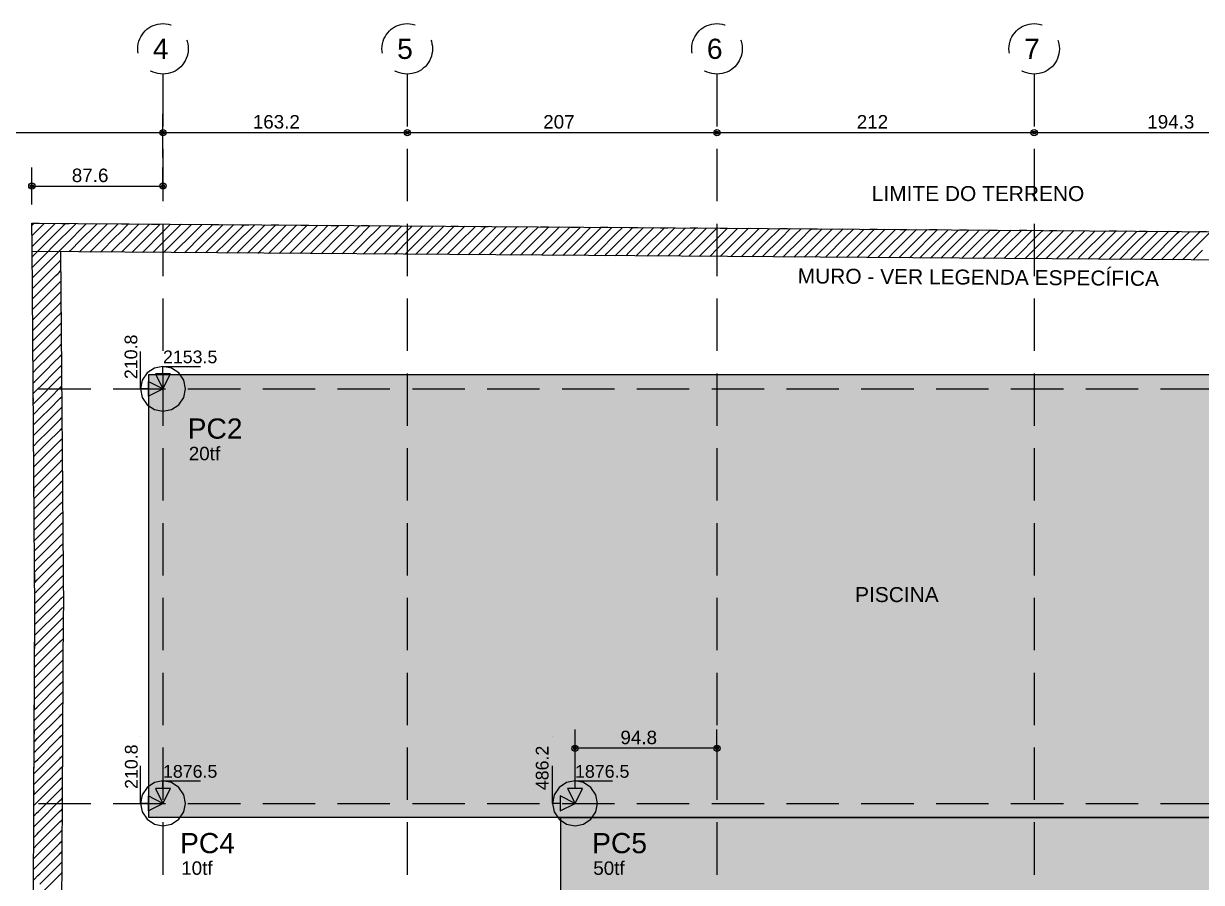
# Model space of a CAD drawing. Extents: x 0 to 119, y 0 to 84.
# Drawn here: x 23.75 to 39.49, y 65.65 to 77.13 of the extents above; entities that cross this region are included whole.
import ezdxf

# ---------------------------------------------------------------- set-up
doc = ezdxf.new("R2010")
doc.units = 0
doc.header["$MEASUREMENT"] = 0
for name, pattern in [('ESTILO_TQS_0001', [1, 0.7, -0.3]), ('ESTILO_TQS_0002', [0.4, 0.1, -0.3]), ('ESTILO_TQS_0003', [1.5, 0.5, -0.4, 0.1, -0.5])]:
    doc.linetypes.add(name, pattern=pattern)
for name, color, linetype in [('1', 3, 'CONTINUOUS'), ('10', 252, 'CONTINUOUS'), ('18', 6, 'CONTINUOUS'), ('20', 1, 'CONTINUOUS'), ('26', 10, 'CONTINUOUS'), ('3', 7, 'CONTINUOUS'), ('32', 250, 'CONTINUOUS'), ('36', 7, 'CONTINUOUS'), ('62', 7, 'CONTINUOUS')]:
    doc.layers.add(name, color=color, linetype=linetype)
doc.styles.add('TQS_ARIAL', font='arial.ttf')

msp = doc.modelspace()

# ---------------------------------------------------------------- linework, layer by layer
at = {"layer": '1', "color": 3, "linetype": 'ESTILO_TQS_0001'}
for p, q in [((25.609774, 76.455536), (25.609774, 11.436753)), ((28.87434, 76.455536), (28.87434, 11.436753)), ((33.01434, 76.455536), (33.01434, 11.436753)), ((37.254341, 76.455536), (37.254341, 11.436753)), ((4.943936, 72.248614), (49.628599, 72.248614)), ((4.943936, 66.708593), (49.628599, 66.708593))]:
    msp.add_line(p, q, dxfattribs=at)
for centre in [(25.609774, 76.793036), (28.87434, 76.793036), (33.01434, 76.793036), (37.254341, 76.793036)]:
    msp.add_circle(centre, 0.3375, dxfattribs=at)
at = {"layer": '10', "color": 252, "linetype": 'Continuous'}
for p, q in [((23.860791, 74.148136), (23.857184, 74.462136)), ((23.857184, 74.462136), (48.407078, 74.288142)), ((23.899213, 69.281777), (23.860791, 74.148136)), ((24.241345, 74.079404), (24.279201, 69.284777)), ((23.885529, 66.779619), (23.899213, 69.281777)), ((24.265523, 66.777541), (24.279207, 69.279698)), ((23.845278, 59.41981), (23.885529, 66.779619)), ((24.225272, 59.417732), (24.265523, 66.777541))]:
    msp.add_line(p, q, dxfattribs=at)
msp.add_lwpolyline([(48.013651, 70.053417), (48.02588, 73.910871), (23.861312, 74.082097)], dxfattribs=at)
at = {"layer": '18', "color": 6, "linetype": 'Continuous'}
for p, q in [((23.857463, 74.432508), (23.88688, 74.461925)), ((23.858783, 74.292407), (24.027306, 74.46093)), ((23.860104, 74.152306), (24.167733, 74.459935)), ((23.946843, 74.097624), (24.308159, 74.45894)), ((24.12625, 74.13561), (24.448585, 74.457945)), ((24.305658, 74.173596), (24.589012, 74.45695)), ((24.485065, 74.211582), (24.729438, 74.455955)), ((24.664472, 74.249568), (24.869864, 74.45496)), ((24.84388, 74.287554), (25.010291, 74.453965)), ((24.913807, 74.074639), (25.169832, 74.330664)), ((24.975942, 74.278195), (25.023287, 74.32554)), ((25.023287, 74.32554), (25.150717, 74.45297)), ((25.054234, 74.073644), (25.363722, 74.383133)), ((25.169832, 74.330664), (25.202694, 74.363526)), ((25.19466, 74.072649), (25.557613, 74.435602)), ((25.202694, 74.363526), (25.291143, 74.451975)), ((25.335086, 74.071654), (25.609774, 74.346341)), ((25.363722, 74.383133), (25.382102, 74.401512)), ((25.382102, 74.401512), (25.431569, 74.45098)), ((25.557613, 74.435602), (25.561509, 74.439498)), ((25.561509, 74.439498), (25.571996, 74.449985)), ((25.609774, 74.346341), (25.690308, 74.426875)), ((25.609774, 74.20492), (25.800481, 74.395627)), ((25.615939, 74.069664), (25.910654, 74.364379)), ((25.690308, 74.426875), (25.712422, 74.448989)), ((25.756365, 74.068669), (26.020827, 74.333131)), ((25.800481, 74.395627), (25.852848, 74.447994)), ((25.910654, 74.364379), (25.993274, 74.446999)), ((26.020827, 74.333131), (26.133699, 74.446003)), ((26.131, 74.301883), (26.274125, 74.445008)), ((26.241174, 74.270634), (26.414551, 74.444012)), ((26.351347, 74.239386), (26.554977, 74.443017)), ((26.46152, 74.208138), (26.695403, 74.442021)), ((26.571693, 74.17689), (26.835829, 74.441026)), ((26.681866, 74.145642), (26.976255, 74.44003)), ((26.792039, 74.114393), (27.116681, 74.439035)), ((26.902212, 74.083145), (27.257106, 74.438039)), ((27.020202, 74.059713), (27.390967, 74.430478)), ((27.160628, 74.058718), (27.503312, 74.401403)), ((27.301055, 74.057723), (27.615658, 74.372327)), ((27.390967, 74.430478), (27.397532, 74.437044)), ((27.441481, 74.056728), (27.728004, 74.343251)), ((27.503312, 74.401403), (27.537959, 74.436049)), ((27.581907, 74.055733), (27.84035, 74.314176)), ((27.615658, 74.372327), (27.678385, 74.435053)), ((27.728004, 74.343251), (27.818811, 74.434058)), ((27.84035, 74.314176), (27.959237, 74.433063)), ((27.952696, 74.2851), (28.099663, 74.432067)), ((28.065042, 74.256025), (28.240089, 74.431072)), ((28.177387, 74.226949), (28.380515, 74.430077)), ((28.289733, 74.197874), (28.520941, 74.429082)), ((28.402079, 74.168798), (28.661367, 74.428086)), ((28.514425, 74.139723), (28.801793, 74.427091)), ((28.626771, 74.110647), (28.87434, 74.358216)), ((28.87434, 74.358216), (28.92552, 74.409397)), ((28.87434, 74.216795), (29.0314, 74.373855)), ((28.87434, 74.075374), (29.137279, 74.338313)), ((28.92552, 74.409397), (28.94222, 74.426096)), ((29.0314, 74.373855), (29.082647, 74.425102)), ((29.137279, 74.338313), (29.223074, 74.424108)), ((29.243158, 74.302771), (29.363501, 74.423114)), ((29.349038, 74.267229), (29.503928, 74.422119)), ((29.454917, 74.231687), (29.644355, 74.421125)), ((29.560797, 74.196145), (29.784783, 74.420131)), ((29.666676, 74.160603), (29.92521, 74.419137)), ((29.772555, 74.125061), (30.065637, 74.418142)), ((29.878435, 74.089519), (30.206064, 74.417148)), ((30.086229, 74.155892), (30.318386, 74.388049)), ((30.109581, 74.037822), (30.430002, 74.358243)), ((30.250007, 74.036827), (30.541618, 74.328438)), ((30.318386, 74.388049), (30.346489, 74.416152)), ((30.430002, 74.358243), (30.486914, 74.415156)), ((30.541618, 74.328438), (30.62734, 74.41416)), ((30.653234, 74.298633), (30.767765, 74.413164)), ((30.764851, 74.268828), (30.90819, 74.412168)), ((30.876467, 74.239023), (31.048615, 74.411171)), ((30.988083, 74.209218), (31.189041, 74.410175)), ((31.0997, 74.179413), (31.329466, 74.409179)), ((31.211316, 74.149608), (31.469891, 74.408183)), ((31.322932, 74.119803), (31.610316, 74.407187)), ((31.434548, 74.089998), (31.664634, 74.320083)), ((31.664634, 74.320083), (31.750742, 74.406191)), ((31.667814, 74.181842), (31.891168, 74.405196)), ((31.670995, 74.043601), (32.031594, 74.404201)), ((31.842881, 74.074067), (32.17202, 74.403206)), ((32.038179, 74.127943), (32.312446, 74.40221)), ((32.233477, 74.18182), (32.452873, 74.401215)), ((32.428775, 74.235697), (32.593299, 74.40022)), ((32.496828, 74.020907), (32.819371, 74.34345)), ((32.624073, 74.289573), (32.733725, 74.399225)), ((32.637255, 74.019912), (33.01434, 74.396997)), ((32.819371, 74.34345), (32.874151, 74.398229)), ((33.01434, 74.396997), (33.014577, 74.397234)), ((33.01434, 74.255576), (33.155005, 74.396241)), ((33.01434, 74.114154), (33.295433, 74.395247)), ((33.076522, 74.034915), (33.43586, 74.394253)), ((33.274104, 74.091075), (33.576288, 74.39326)), ((33.471686, 74.147236), (33.716716, 74.392266)), ((33.669267, 74.203396), (33.857144, 74.391273)), ((33.760666, 74.011952), (34.064431, 74.315718)), ((33.866849, 74.259557), (33.997572, 74.390279)), ((34.041518, 74.009962), (34.396795, 74.365239)), ((34.064431, 74.315718), (34.137999, 74.389286)), ((34.140724, 74.250589), (34.262013, 74.371878)), ((34.181944, 74.008967), (34.506275, 74.333297)), ((34.262013, 74.371878), (34.278427, 74.388292)), ((34.396795, 74.365239), (34.418854, 74.387298)), ((34.506275, 74.333297), (34.55928, 74.386303)), ((34.615754, 74.301355), (34.699707, 74.385308)), ((34.725234, 74.269413), (34.840133, 74.384312)), ((34.834713, 74.237472), (34.980559, 74.383317)), ((34.944193, 74.20553), (35.120986, 74.382322)), ((35.053673, 74.173588), (35.261412, 74.381327)), ((35.163152, 74.141646), (35.401838, 74.380332)), ((35.272632, 74.109705), (35.542264, 74.379337)), ((35.382111, 74.077763), (35.682691, 74.378342)), ((35.491591, 74.045821), (35.823117, 74.377347)), ((35.601071, 74.013879), (35.963543, 74.376352)), ((35.808003, 74.07939), (36.10397, 74.375357)), ((36.007486, 73.996031), (36.380221, 74.368766)), ((36.104993, 74.234959), (36.244396, 74.374362)), ((36.147913, 73.995036), (36.478668, 74.325792)), ((36.380221, 74.368766), (36.384822, 74.373367)), ((36.478668, 74.325792), (36.525249, 74.372372)), ((36.577116, 74.282818), (36.665675, 74.371377)), ((36.675563, 74.239844), (36.806101, 74.370382)), ((36.77401, 74.196869), (36.946527, 74.369387)), ((36.872458, 74.153895), (37.086954, 74.368392)), ((36.970905, 74.110921), (37.22738, 74.367397)), ((37.254341, 74.252936), (37.328549, 74.327144)), ((37.328549, 74.327144), (37.367805, 74.3664)), ((37.42039, 74.277564), (37.50823, 74.365403)), ((37.512231, 74.227984), (37.648654, 74.364407)), ((37.604072, 74.178403), (37.789079, 74.36341)), ((37.695913, 74.128823), (37.929503, 74.362413)), ((37.787754, 74.079243), (38.069928, 74.361416)), ((37.879595, 74.029662), (38.210353, 74.36042)), ((37.976268, 73.984913), (38.350777, 74.359423)), ((38.184392, 74.051616), (38.491202, 74.358426)), ((38.392515, 74.118318), (38.631626, 74.357429)), ((38.600639, 74.185021), (38.772051, 74.356433)), ((38.675587, 73.977125), (39.016886, 74.318425)), ((38.808763, 74.251723), (38.912476, 74.355436)), ((38.816013, 73.97613), (39.167177, 74.327295)), ((39.016886, 74.318425), (39.0529, 74.354439)), ((39.167177, 74.327295), (39.193326, 74.353444)), ((39.251735, 74.270431), (39.333754, 74.35245)), ((39.336293, 74.213567), (39.474182, 74.351457)), ((39.42085, 74.156704), (39.61461, 74.350463)), ((24.211466, 74.079404), (24.305658, 74.173596)), ((24.39427, 74.120788), (24.485065, 74.211582)), ((24.492529, 74.077624), (24.588161, 74.173257)), ((24.588161, 74.173257), (24.664472, 74.249568)), ((24.632955, 74.076629), (24.782051, 74.225726)), ((24.773381, 74.075634), (24.975942, 74.278195)), ((24.782051, 74.225726), (24.84388, 74.287554)), ((25.475513, 74.070659), (25.609774, 74.20492)), ((25.896792, 74.067674), (26.131, 74.301883)), ((26.037218, 74.066679), (26.241174, 74.270634)), ((26.177644, 74.065684), (26.351347, 74.239386)), ((26.31807, 74.064689), (26.46152, 74.208138)), ((26.458497, 74.063694), (26.571693, 74.17689)), ((27.722334, 74.054738), (27.952696, 74.2851)), ((27.86276, 74.053743), (28.065042, 74.256025)), ((28.003186, 74.052748), (28.177387, 74.226949)), ((28.143612, 74.051753), (28.289733, 74.197874)), ((28.284039, 74.050758), (28.402079, 74.168798)), ((28.739116, 74.081572), (28.87434, 74.216795)), ((28.98617, 74.045783), (29.243158, 74.302771)), ((29.126597, 74.044788), (29.349038, 74.267229)), ((29.267023, 74.043793), (29.454917, 74.231687)), ((29.407449, 74.042798), (29.560797, 74.196145)), ((29.547875, 74.041802), (29.666676, 74.160603)), ((29.984314, 74.053977), (30.086229, 74.155892)), ((30.390433, 74.035832), (30.653234, 74.298633)), ((30.53086, 74.034837), (30.764851, 74.268828)), ((30.671286, 74.033842), (30.876467, 74.239023)), ((30.811712, 74.032847), (30.988083, 74.209218)), ((30.952139, 74.031852), (31.0997, 74.179413)), ((31.546165, 74.060193), (31.667814, 74.181842)), ((32.075549, 74.023892), (32.233477, 74.18182)), ((32.215976, 74.022897), (32.428775, 74.235697)), ((32.356402, 74.021902), (32.624073, 74.289573)), ((32.777681, 74.018917), (33.01434, 74.255576)), ((33.479813, 74.013942), (33.669267, 74.203396)), ((33.620239, 74.012947), (33.866849, 74.259557)), ((33.901092, 74.010957), (34.140724, 74.250589)), ((34.322371, 74.007972), (34.615754, 74.301355)), ((34.462797, 74.006977), (34.725234, 74.269413)), ((34.603223, 74.005982), (34.834713, 74.237472)), ((34.74365, 74.004986), (34.944193, 74.20553)), ((34.884076, 74.003991), (35.053673, 74.173588)), ((35.86706, 73.997026), (36.104993, 74.234959)), ((36.288339, 73.994041), (36.577116, 74.282818)), ((36.428766, 73.993046), (36.675563, 74.239844)), ((36.569192, 73.992051), (36.77401, 74.196869)), ((36.709618, 73.991056), (36.872458, 74.153895)), ((37.069352, 74.067947), (37.254341, 74.252936)), ((37.254341, 74.111514), (37.42039, 74.277564)), ((37.271324, 73.987076), (37.512231, 74.227984)), ((37.41175, 73.986081), (37.604072, 74.178403)), ((38.394734, 73.979116), (38.600639, 74.185021)), ((38.53516, 73.978121), (38.808763, 74.251723)), ((38.956439, 73.975135), (39.251735, 74.270431)), ((39.096866, 73.97414), (39.336293, 74.213567)), ((39.237292, 73.973145), (39.42085, 74.156704)), ((23.928623, 74.079404), (23.946843, 74.097624)), ((24.070044, 74.079404), (24.12625, 74.13561)), ((24.352102, 74.078619), (24.39427, 74.120788)), ((26.598923, 74.062699), (26.681866, 74.145642)), ((26.739349, 74.061704), (26.792039, 74.114393)), ((26.879776, 74.060708), (26.902212, 74.083145)), ((28.424465, 74.049763), (28.514425, 74.139723)), ((28.564891, 74.048768), (28.626771, 74.110647)), ((28.705318, 74.047773), (28.739116, 74.081572)), ((28.845744, 74.046778), (28.851462, 74.052496)), ((28.851462, 74.052496), (28.87434, 74.075374)), ((29.688302, 74.040807), (29.772555, 74.125061)), ((29.828728, 74.039812), (29.878435, 74.089519)), ((29.969154, 74.038817), (29.984314, 74.053977)), ((31.092565, 74.030857), (31.211316, 74.149608)), ((31.232991, 74.029862), (31.322932, 74.119803)), ((31.373417, 74.028867), (31.434548, 74.089998)), ((31.513844, 74.027872), (31.546165, 74.060193)), ((31.65427, 74.026877), (31.657781, 74.030387)), ((31.657781, 74.030387), (31.670995, 74.043601)), ((31.794696, 74.025882), (31.842881, 74.074067)), ((31.935123, 74.024887), (32.038179, 74.127943)), ((32.918108, 74.017922), (33.01434, 74.114154)), ((33.058534, 74.016927), (33.076522, 74.034915)), ((33.19896, 74.015932), (33.274104, 74.091075)), ((33.339387, 74.014937), (33.471686, 74.147236)), ((35.024502, 74.002996), (35.163152, 74.141646)), ((35.164929, 74.002001), (35.272632, 74.109705)), ((35.305355, 74.001006), (35.382111, 74.077763)), ((35.445781, 74.000011), (35.491591, 74.045821)), ((35.586207, 73.999016), (35.601071, 74.013879)), ((35.726634, 73.998021), (35.808003, 74.07939)), ((36.850045, 73.990061), (36.970905, 74.110921)), ((36.990471, 73.989066), (37.069352, 74.067947)), ((37.130897, 73.988071), (37.167799, 74.024973)), ((37.167799, 74.024973), (37.254341, 74.111514)), ((37.552176, 73.985086), (37.695913, 74.128823)), ((37.692603, 73.984091), (37.787754, 74.079243)), ((37.833029, 73.983096), (37.879595, 74.029662)), ((38.113881, 73.981106), (38.184392, 74.051616)), ((38.254308, 73.980111), (38.392515, 74.118318)), ((39.377718, 73.97215), (39.505408, 74.09984)), ((37.973455, 73.982101), (37.976268, 73.984913))]:
    msp.add_line(p, q, dxfattribs=at)
at = {"layer": '18', "color": 6, "linetype": 'ESTILO_TQS_0003'}
for p, q in [((25.309774, 72.248614), (25.309774, 73.148614)), ((25.609774, 72.248614), (25.409774, 72.348614)), ((25.409774, 72.348614), (25.409774, 72.148614)), ((25.409774, 72.248614), (25.309774, 72.248614)), ((25.409774, 72.148614), (25.609774, 72.248614)), ((25.309774, 66.708593), (25.309774, 67.608593)), ((30.817519, 66.708593), (30.817519, 67.608593)), ((25.609774, 66.708593), (25.409774, 66.808593)), ((25.409774, 66.808593), (25.409774, 66.608593)), ((31.117519, 66.708593), (30.917519, 66.808593)), ((30.917519, 66.808593), (30.917519, 66.608593)), ((25.409774, 66.708593), (25.309774, 66.708593)), ((25.409774, 66.608593), (25.609774, 66.708593)), ((30.917519, 66.708593), (30.817519, 66.708593)), ((30.917519, 66.608593), (31.117519, 66.708593))]:
    msp.add_line(p, q, dxfattribs=at)
at = {"layer": '20', "color": 1, "linetype": 'ESTILO_TQS_0003'}
for p, q in [((25.709774, 72.448614), (25.509774, 72.448614)), ((25.509774, 72.448614), (25.609774, 72.248614)), ((25.609774, 72.448614), (25.609774, 72.548614)), ((25.609774, 72.548614), (26.509774, 72.548614)), ((25.609774, 72.248614), (25.709774, 72.448614)), ((25.609774, 66.908593), (25.609774, 67.008593)), ((25.609774, 67.008593), (26.509774, 67.008593)), ((31.117519, 66.908593), (31.117519, 67.008593)), ((31.117519, 67.008593), (32.017519, 67.008593)), ((25.709774, 66.908593), (25.509774, 66.908593)), ((25.509774, 66.908593), (25.609774, 66.708593)), ((25.609774, 66.708593), (25.709774, 66.908593)), ((31.217519, 66.908593), (31.017519, 66.908593)), ((31.017519, 66.908593), (31.117519, 66.708593)), ((31.117519, 66.708593), (31.217519, 66.908593))]:
    msp.add_line(p, q, dxfattribs=at)
at = {"layer": '26', "color": 10, "linetype": 'Continuous'}
for p, q in [((23.861885, 74.011477), (23.933991, 74.083582)), ((23.862993, 73.871163), (24.074417, 74.082587)), ((23.864101, 73.73085), (24.214843, 74.081592)), ((23.865209, 73.590536), (24.212721, 73.938048)), ((24.212721, 73.938048), (24.226067, 73.951394)), ((24.226067, 73.951394), (24.232535, 73.957862)), ((24.232535, 73.957862), (24.241068, 73.966395)), ((24.241219, 73.966546), (24.241433, 73.96676)), ((24.241433, 73.96676), (24.242244, 73.967571)), ((23.866317, 73.450223), (24.177438, 73.761344)), ((24.177438, 73.761344), (24.207234, 73.79114)), ((24.207234, 73.79114), (24.221675, 73.805581)), ((24.210816, 73.6533), (24.240383, 73.682868)), ((24.221675, 73.805581), (24.240725, 73.824631)), ((24.240663, 73.683148), (24.240909, 73.683393)), ((24.240909, 73.683393), (24.241649, 73.684133)), ((24.241064, 73.82497), (24.241541, 73.825447)), ((24.241541, 73.825447), (24.243352, 73.827258)), ((24.241649, 73.684133), (24.24446, 73.686944)), ((23.867425, 73.309909), (24.142155, 73.58464)), ((24.142155, 73.58464), (24.188401, 73.630886)), ((24.188401, 73.630886), (24.210816, 73.6533)), ((24.199956, 73.50102), (24.240041, 73.541104)), ((24.240041, 73.541104), (24.240241, 73.541304)), ((24.240421, 73.541484), (24.240754, 73.541817)), ((24.240754, 73.541817), (24.241756, 73.54282)), ((24.241756, 73.54282), (24.245388, 73.546451)), ((23.868532, 73.169596), (24.106873, 73.407936)), ((24.106873, 73.407936), (24.169569, 73.470632)), ((24.169569, 73.470632), (24.199956, 73.50102)), ((24.189097, 73.348739), (24.239699, 73.399341)), ((24.239699, 73.399341), (24.239952, 73.399593)), ((24.239952, 73.399593), (24.240178, 73.39982)), ((24.240178, 73.39982), (24.240598, 73.40024)), ((24.240598, 73.40024), (24.241864, 73.401506)), ((24.241864, 73.401506), (24.245443, 73.405085)), ((24.245443, 73.405085), (24.246675, 73.406317)), ((23.86964, 73.029282), (24.07159, 73.231232)), ((24.07159, 73.231232), (24.150736, 73.310378)), ((24.150736, 73.310378), (24.189097, 73.348739)), ((24.178237, 73.196458), (24.239357, 73.257577)), ((24.239357, 73.257577), (24.239662, 73.257882)), ((24.239662, 73.257882), (24.239936, 73.258156)), ((24.239936, 73.258156), (24.240443, 73.258664)), ((24.240443, 73.258664), (24.241972, 73.260193)), ((24.241972, 73.260193), (24.245498, 73.263719)), ((24.245498, 73.263719), (24.247783, 73.266004)), ((23.870748, 72.888969), (24.036307, 73.054528)), ((24.036307, 73.054528), (24.131903, 73.150124)), ((24.131903, 73.150124), (24.178237, 73.196458)), ((24.167378, 73.044177), (24.239015, 73.115814)), ((24.239015, 73.115814), (24.239372, 73.116171)), ((24.239372, 73.116171), (24.239693, 73.116492)), ((24.239693, 73.116492), (24.240288, 73.117087)), ((24.240288, 73.117087), (24.24208, 73.118879)), ((24.24208, 73.118879), (24.245553, 73.122353)), ((24.245553, 73.122353), (24.248891, 73.12569)), ((24.001024, 72.877823), (24.113071, 72.98987)), ((24.113071, 72.98987), (24.167378, 73.044177)), ((24.156518, 72.891896), (24.238673, 72.97405)), ((24.238673, 72.97405), (24.239083, 72.97446)), ((24.239083, 72.97446), (24.239451, 72.974829)), ((24.239451, 72.974829), (24.240133, 72.975511)), ((24.240133, 72.975511), (24.242188, 72.977566)), ((24.242188, 72.977566), (24.245609, 72.980987)), ((24.245609, 72.980987), (24.249999, 72.985377)), ((23.871856, 72.748655), (24.001024, 72.877823)), ((23.965741, 72.701119), (24.094238, 72.829616)), ((24.075405, 72.669362), (24.145658, 72.739615)), ((24.094238, 72.829616), (24.156518, 72.891896)), ((24.145658, 72.739615), (24.23833, 72.832287)), ((24.23833, 72.832287), (24.238793, 72.83275)), ((24.238793, 72.83275), (24.239208, 72.833165)), ((24.239208, 72.833165), (24.239978, 72.833934)), ((24.239978, 72.833934), (24.242296, 72.836253)), ((24.242296, 72.836253), (24.245664, 72.83962)), ((24.245664, 72.83962), (24.251107, 72.845063)), ((23.872964, 72.608342), (23.965741, 72.701119)), ((23.930459, 72.524415), (24.075405, 72.669362)), ((24.056573, 72.509108), (24.134799, 72.587334)), ((24.134799, 72.587334), (24.237988, 72.690523)), ((24.237988, 72.690523), (24.238503, 72.691039)), ((24.238503, 72.691039), (24.238966, 72.691501)), ((24.238966, 72.691501), (24.239822, 72.692357)), ((24.239822, 72.692357), (24.242404, 72.694939)), ((24.242404, 72.694939), (24.245719, 72.698254)), ((24.245719, 72.698254), (24.252215, 72.70475)), ((23.874072, 72.468028), (23.930459, 72.524415)), ((23.895176, 72.347711), (24.056573, 72.509108)), ((24.03774, 72.348854), (24.123939, 72.435053)), ((24.123939, 72.435053), (24.237646, 72.54876)), ((24.237646, 72.54876), (24.238214, 72.549328)), ((24.238214, 72.549328), (24.238723, 72.549837)), ((24.238723, 72.549837), (24.239667, 72.550781)), ((24.239667, 72.550781), (24.242512, 72.553626)), ((24.242512, 72.553626), (24.245775, 72.556888)), ((24.245775, 72.556888), (24.253323, 72.564436)), ((24.24583, 72.415522), (24.254431, 72.424123)), ((23.87518, 72.327715), (23.895176, 72.347711)), ((23.876287, 72.187401), (24.03774, 72.348854)), ((24.018907, 72.1886), (24.11308, 72.282772)), ((24.10222, 72.130491), (24.236962, 72.265233)), ((24.11308, 72.282772), (24.237304, 72.406996)), ((24.236962, 72.265233), (24.237635, 72.265906)), ((24.237304, 72.406996), (24.237924, 72.407617)), ((24.237635, 72.265906), (24.238238, 72.266509)), ((24.237924, 72.407617), (24.238481, 72.408173)), ((24.238238, 72.266509), (24.239357, 72.267628)), ((24.238481, 72.408173), (24.239512, 72.409204)), ((24.239357, 72.267628), (24.242728, 72.270999)), ((24.239512, 72.409204), (24.24262, 72.412312)), ((24.24262, 72.412312), (24.24583, 72.415522)), ((24.242728, 72.270999), (24.245885, 72.274156)), ((24.245885, 72.274156), (24.255539, 72.28381)), ((23.877395, 72.047088), (24.018907, 72.1886)), ((24.000075, 72.028346), (24.10222, 72.130491)), ((24.091361, 71.97821), (24.23662, 72.123469)), ((24.23662, 72.123469), (24.237345, 72.124195)), ((24.237345, 72.124195), (24.237996, 72.124845)), ((24.237996, 72.124845), (24.239202, 72.126051)), ((24.239202, 72.126051), (24.242836, 72.129685)), ((24.242836, 72.129685), (24.24594, 72.13279)), ((24.24594, 72.13279), (24.255716, 72.142566)), ((24.255847, 72.142697), (24.256646, 72.143496)), ((23.878503, 71.906774), (24.000075, 72.028346)), ((23.981242, 71.868092), (24.091361, 71.97821)), ((24.080501, 71.825929), (24.236278, 71.981706)), ((24.236278, 71.981706), (24.237055, 71.982484)), ((24.237055, 71.982484), (24.237753, 71.983182)), ((24.237753, 71.983182), (24.239046, 71.984475)), ((24.239046, 71.984475), (24.242944, 71.988372)), ((24.242944, 71.988372), (24.245996, 71.991424)), ((24.245996, 71.991424), (24.255606, 72.001034)), ((24.255606, 72.001034), (24.255908, 72.001336)), ((24.255908, 72.001336), (24.257754, 72.003182)), ((23.879611, 71.766461), (23.981242, 71.868092)), ((23.962409, 71.707838), (24.080501, 71.825929)), ((24.069641, 71.673648), (24.235936, 71.839942)), ((24.235936, 71.839942), (24.236766, 71.840773)), ((24.236766, 71.840773), (24.237511, 71.841518)), ((24.237511, 71.841518), (24.238891, 71.842898)), ((24.238891, 71.842898), (24.243052, 71.847059)), ((24.243052, 71.847059), (24.246051, 71.850058)), ((24.246051, 71.850058), (24.255495, 71.859502)), ((24.255495, 71.859502), (24.255968, 71.859975)), ((24.255968, 71.859975), (24.258862, 71.862869)), ((23.880719, 71.626147), (23.962409, 71.707838)), ((23.943577, 71.547584), (24.069641, 71.673648)), ((24.058782, 71.521367), (24.235593, 71.698179)), ((24.235593, 71.698179), (24.236476, 71.699062)), ((24.236476, 71.699062), (24.237268, 71.699854)), ((24.237268, 71.699854), (24.238736, 71.701321)), ((24.238736, 71.701321), (24.24316, 71.705745)), ((24.24316, 71.705745), (24.246106, 71.708692)), ((24.246106, 71.708692), (24.255385, 71.717971)), ((24.255385, 71.717971), (24.256029, 71.718614)), ((24.256029, 71.718614), (24.25997, 71.722555)), ((23.881827, 71.485834), (23.943577, 71.547584)), ((23.924744, 71.38733), (24.058782, 71.521367)), ((24.047922, 71.369087), (24.235251, 71.556415)), ((24.235251, 71.556415), (24.236186, 71.557351)), ((24.236186, 71.557351), (24.237026, 71.55819)), ((24.237026, 71.55819), (24.238581, 71.559745)), ((24.238581, 71.559745), (24.243268, 71.564432)), ((24.243268, 71.564432), (24.246162, 71.567326)), ((24.246162, 71.567326), (24.255274, 71.576439)), ((24.255274, 71.576439), (24.256089, 71.577253)), ((24.256089, 71.577253), (24.261078, 71.582242)), ((23.882935, 71.34552), (23.924744, 71.38733)), ((23.905911, 71.227076), (24.047922, 71.369087)), ((24.037063, 71.216806), (24.234909, 71.414652)), ((24.234909, 71.414652), (24.235897, 71.41564)), ((24.235897, 71.41564), (24.236783, 71.416526)), ((24.236783, 71.416526), (24.238426, 71.418168)), ((24.238426, 71.418168), (24.243375, 71.423118)), ((24.243375, 71.423118), (24.246217, 71.42596)), ((24.246217, 71.42596), (24.255164, 71.434907)), ((24.255164, 71.434907), (24.25615, 71.435893)), ((24.25615, 71.435893), (24.262185, 71.441928)), ((23.884042, 71.205207), (23.905911, 71.227076)), ((23.887079, 71.066822), (24.037063, 71.216806)), ((24.026203, 71.064525), (24.234567, 71.272888)), ((24.234567, 71.272888), (24.235607, 71.273929)), ((24.235607, 71.273929), (24.236541, 71.274862)), ((24.236541, 71.274862), (24.23827, 71.276592)), ((24.23827, 71.276592), (24.243483, 71.281805)), ((24.243483, 71.281805), (24.246272, 71.284594)), ((24.246272, 71.284594), (24.255054, 71.293375)), ((24.255054, 71.293375), (24.25621, 71.294532)), ((24.25621, 71.294532), (24.263293, 71.301615)), ((24.256271, 71.153171), (24.264401, 71.161301)), ((23.88515, 71.064893), (23.887079, 71.066822)), ((23.886258, 70.92458), (24.026203, 71.064525)), ((24.015344, 70.912244), (24.234225, 71.131125)), ((24.234225, 71.131125), (24.235317, 71.132218)), ((24.235317, 71.132218), (24.236298, 71.133198)), ((24.236298, 71.133198), (24.238115, 71.135015)), ((24.238115, 71.135015), (24.243591, 71.140491)), ((24.243591, 71.140491), (24.246328, 71.143228)), ((24.246328, 71.143228), (24.254943, 71.151843)), ((24.246383, 71.001862), (24.254833, 71.010311)), ((24.254833, 71.010311), (24.256332, 71.01181)), ((24.254943, 71.151843), (24.256271, 71.153171)), ((24.256332, 71.01181), (24.264425, 71.019903)), ((24.264569, 71.020048), (24.265049, 71.020528)), ((23.887366, 70.784266), (24.015344, 70.912244)), ((23.993624, 70.607682), (24.233541, 70.847598)), ((24.004484, 70.759963), (24.233883, 70.989362)), ((24.233541, 70.847598), (24.234738, 70.848796)), ((24.233883, 70.989362), (24.235028, 70.990507)), ((24.234738, 70.848796), (24.235813, 70.849871)), ((24.235028, 70.990507), (24.236056, 70.991534)), ((24.235813, 70.849871), (24.237805, 70.851862)), ((24.236056, 70.991534), (24.23796, 70.993439)), ((24.237805, 70.851862), (24.243807, 70.857865)), ((24.23796, 70.993439), (24.243699, 70.999178)), ((24.243699, 70.999178), (24.246383, 71.001862)), ((24.243807, 70.857865), (24.246438, 70.860496)), ((24.246438, 70.860496), (24.254722, 70.86878)), ((24.254722, 70.86878), (24.256392, 70.87045)), ((24.256392, 70.87045), (24.264277, 70.878334)), ((24.264277, 70.878334), (24.264588, 70.878645)), ((24.264588, 70.878645), (24.265624, 70.879682)), ((23.888474, 70.643953), (24.004484, 70.759963)), ((23.982765, 70.455401), (24.233198, 70.705835)), ((24.233198, 70.705835), (24.234449, 70.707085)), ((24.234449, 70.707085), (24.235571, 70.708207)), ((24.235571, 70.708207), (24.237649, 70.710286)), ((24.237649, 70.710286), (24.243915, 70.716551)), ((24.243915, 70.716551), (24.246493, 70.719129)), ((24.246493, 70.719129), (24.254612, 70.727248)), ((24.254612, 70.727248), (24.256453, 70.729089)), ((24.256453, 70.729089), (24.264129, 70.736765)), ((24.264129, 70.736765), (24.264607, 70.737243)), ((24.264607, 70.737243), (24.2662, 70.738836)), ((23.889582, 70.503639), (23.993624, 70.607682)), ((23.971905, 70.30312), (24.232856, 70.564071)), ((24.232856, 70.564071), (24.234159, 70.565374)), ((24.234159, 70.565374), (24.235328, 70.566543)), ((24.235328, 70.566543), (24.237494, 70.568709)), ((24.237494, 70.568709), (24.244023, 70.575238)), ((24.244023, 70.575238), (24.246549, 70.577763)), ((24.246549, 70.577763), (24.254501, 70.585716)), ((24.254501, 70.585716), (24.256513, 70.587728)), ((24.256513, 70.587728), (24.26398, 70.595195)), ((24.26398, 70.595195), (24.264626, 70.59584)), ((24.264626, 70.59584), (24.266775, 70.59799)), ((23.89069, 70.363326), (23.982765, 70.455401)), ((23.961046, 70.150839), (24.232514, 70.422308)), ((24.232514, 70.422308), (24.233869, 70.423663)), ((24.233869, 70.423663), (24.235086, 70.424879)), ((24.235086, 70.424879), (24.237339, 70.427132)), ((24.237339, 70.427132), (24.244131, 70.433924)), ((24.244131, 70.433924), (24.246604, 70.436397)), ((24.246604, 70.436397), (24.254391, 70.444184)), ((24.254391, 70.444184), (24.256574, 70.446367)), ((24.256574, 70.446367), (24.263832, 70.453626)), ((24.263832, 70.453626), (24.264645, 70.454438)), ((24.264645, 70.454438), (24.26735, 70.457143)), ((23.891797, 70.223012), (23.971905, 70.30312)), ((23.950186, 69.998558), (24.232172, 70.280544)), ((24.232172, 70.280544), (24.23358, 70.281952)), ((24.23358, 70.281952), (24.234843, 70.283215)), ((24.234843, 70.283215), (24.237184, 70.285556)), ((24.237184, 70.285556), (24.244239, 70.292611)), ((24.244239, 70.292611), (24.246659, 70.295031)), ((24.246659, 70.295031), (24.25428, 70.302652)), ((24.25428, 70.302652), (24.256635, 70.305007)), ((24.256635, 70.305007), (24.263684, 70.312056)), ((24.263684, 70.312056), (24.264664, 70.313036)), ((24.264664, 70.313036), (24.267925, 70.316297)), ((23.892905, 70.082699), (23.961046, 70.150839)), ((23.939327, 69.846277), (24.23183, 70.138781)), ((24.23183, 70.138781), (24.23329, 70.140241)), ((24.23329, 70.140241), (24.234601, 70.141551)), ((24.234601, 70.141551), (24.237029, 70.143979)), ((24.237029, 70.143979), (24.244347, 70.151297)), ((24.244347, 70.151297), (24.246715, 70.153665)), ((24.246715, 70.153665), (24.25417, 70.16112)), ((24.25417, 70.16112), (24.256695, 70.163646)), ((24.256695, 70.163646), (24.263536, 70.170487)), ((24.263536, 70.170487), (24.264682, 70.171633)), ((24.264682, 70.171633), (24.268501, 70.175451)), ((23.894013, 69.942385), (23.950186, 69.998558)), ((23.928467, 69.693996), (24.231488, 69.997017)), ((24.231488, 69.997017), (24.233, 69.99853)), ((24.233, 69.99853), (24.234358, 69.999887)), ((24.234358, 69.999887), (24.236873, 70.002403)), ((24.236873, 70.002403), (24.244455, 70.009984)), ((24.244455, 70.009984), (24.24677, 70.012299)), ((24.24677, 70.012299), (24.254059, 70.019589)), ((24.254059, 70.019589), (24.256756, 70.022285)), ((24.256756, 70.022285), (24.263388, 70.028918)), ((24.263388, 70.028918), (24.264701, 70.030231)), ((24.264701, 70.030231), (24.269076, 70.034605)), ((23.895121, 69.802072), (23.939327, 69.846277)), ((23.917607, 69.541715), (24.231146, 69.855254)), ((24.231146, 69.855254), (24.232711, 69.856819)), ((24.232711, 69.856819), (24.234116, 69.858224)), ((24.234116, 69.858224), (24.236718, 69.860826)), ((24.236718, 69.860826), (24.244563, 69.868671)), ((24.244563, 69.868671), (24.246825, 69.870933)), ((24.246825, 69.870933), (24.253949, 69.878057)), ((24.253949, 69.878057), (24.256816, 69.880924)), ((24.256816, 69.880924), (24.26324, 69.887348)), ((24.256877, 69.739564), (24.263092, 69.745779)), ((24.263092, 69.745779), (24.264739, 69.747426)), ((24.26324, 69.887348), (24.26472, 69.888828)), ((24.26472, 69.888828), (24.269651, 69.893759)), ((24.264739, 69.747426), (24.270226, 69.752913)), ((23.896229, 69.661758), (23.928467, 69.693996)), ((23.906748, 69.389434), (24.230804, 69.71349)), ((24.230804, 69.71349), (24.232421, 69.715108)), ((24.232421, 69.715108), (24.233873, 69.71656)), ((24.233873, 69.71656), (24.236563, 69.71925)), ((24.236408, 69.577673), (24.244779, 69.586044)), ((24.236563, 69.71925), (24.244671, 69.727357)), ((24.244671, 69.727357), (24.24688, 69.729567)), ((24.244779, 69.586044), (24.246936, 69.588201)), ((24.24688, 69.729567), (24.253838, 69.736525)), ((24.246936, 69.588201), (24.253728, 69.594993)), ((24.253728, 69.594993), (24.256938, 69.598203)), ((24.253838, 69.736525), (24.256877, 69.739564)), ((24.256938, 69.598203), (24.262944, 69.604209)), ((24.262944, 69.604209), (24.264758, 69.606023)), ((24.264758, 69.606023), (24.270802, 69.612067)), ((23.897337, 69.521445), (23.917607, 69.541715)), ((23.899979, 69.241244), (24.230461, 69.571727)), ((23.902481, 69.102325), (24.230119, 69.429963)), ((24.230119, 69.429963), (24.231842, 69.431686)), ((24.230461, 69.571727), (24.232132, 69.573397)), ((24.231842, 69.431686), (24.233388, 69.433232)), ((24.232132, 69.573397), (24.233631, 69.574896)), ((24.233388, 69.433232), (24.236253, 69.436096)), ((24.233631, 69.574896), (24.236408, 69.577673)), ((24.236253, 69.436096), (24.244886, 69.44473)), ((24.244886, 69.44473), (24.246991, 69.446835)), ((24.246991, 69.446835), (24.253617, 69.453461)), ((24.253617, 69.453461), (24.256998, 69.456842)), ((24.256998, 69.456842), (24.262796, 69.46264)), ((24.262796, 69.46264), (24.264777, 69.464621)), ((24.264777, 69.464621), (24.271377, 69.471221)), ((23.898444, 69.381131), (23.906748, 69.389434)), ((23.904983, 68.963406), (24.229777, 69.2882)), ((24.229777, 69.2882), (24.231552, 69.289975)), ((24.231552, 69.289975), (24.233146, 69.291568)), ((24.233146, 69.291568), (24.236097, 69.29452)), ((24.236097, 69.29452), (24.244994, 69.303417)), ((24.244994, 69.303417), (24.247046, 69.305469)), ((24.247046, 69.305469), (24.253507, 69.31193)), ((24.253507, 69.31193), (24.257059, 69.315481)), ((24.257059, 69.315481), (24.262648, 69.32107)), ((24.262648, 69.32107), (24.264796, 69.323219)), ((24.264796, 69.323219), (24.271952, 69.330375)), ((23.898975, 69.24024), (23.899979, 69.241244)), ((23.907486, 68.824487), (24.229435, 69.146436)), ((24.229435, 69.146436), (24.231263, 69.148264)), ((24.231263, 69.148264), (24.232903, 69.149904)), ((24.232903, 69.149904), (24.235942, 69.152943)), ((24.235942, 69.152943), (24.245102, 69.162103)), ((24.245102, 69.162103), (24.247102, 69.164103)), ((24.247102, 69.164103), (24.253397, 69.170398)), ((24.253397, 69.170398), (24.257119, 69.17412)), ((24.257119, 69.17412), (24.2625, 69.179501)), ((24.2625, 69.179501), (24.264815, 69.181816)), ((24.264815, 69.181816), (24.272528, 69.189529)), ((23.89742, 68.955842), (23.904983, 68.963406)), ((23.898197, 69.098041), (23.902481, 69.102325)), ((23.909988, 68.685567), (24.229093, 69.004673)), ((24.229093, 69.004673), (24.230973, 69.006553)), ((24.230973, 69.006553), (24.232661, 69.00824)), ((24.232661, 69.00824), (24.235787, 69.011367)), ((24.235787, 69.011367), (24.24521, 69.02079)), ((24.24521, 69.02079), (24.247157, 69.022737)), ((24.247157, 69.022737), (24.253286, 69.028866)), ((24.253286, 69.028866), (24.25718, 69.03276)), ((24.25718, 69.03276), (24.262352, 69.037932)), ((24.262352, 69.037932), (24.264834, 69.040414)), ((24.264834, 69.040414), (24.273103, 69.048683)), ((23.896642, 68.813643), (23.907486, 68.824487)), ((23.91249, 68.546648), (24.228751, 68.862909)), ((24.228751, 68.862909), (24.230683, 68.864842)), ((24.230683, 68.864842), (24.232418, 68.866576)), ((24.232418, 68.866576), (24.235632, 68.86979)), ((24.235632, 68.86979), (24.245318, 68.879477)), ((24.245318, 68.879477), (24.247212, 68.881371)), ((24.247212, 68.881371), (24.253176, 68.887334)), ((24.253176, 68.887334), (24.25724, 68.891399)), ((24.25724, 68.891399), (24.262204, 68.896362)), ((24.262204, 68.896362), (24.264853, 68.899011)), ((24.264853, 68.899011), (24.273678, 68.907837)), ((23.895864, 68.671444), (23.909988, 68.685567)), ((23.914992, 68.407729), (24.228409, 68.721146)), ((24.228409, 68.721146), (24.230394, 68.723131)), ((24.230394, 68.723131), (24.232176, 68.724913)), ((24.232176, 68.724913), (24.235477, 68.728214)), ((24.235477, 68.728214), (24.245426, 68.738163)), ((24.245426, 68.738163), (24.247267, 68.740004)), ((24.247267, 68.740004), (24.253065, 68.745802)), ((24.253065, 68.745802), (24.257301, 68.750038)), ((24.257301, 68.750038), (24.262056, 68.754793)), ((24.262056, 68.754793), (24.264872, 68.757609)), ((24.264872, 68.757609), (24.274253, 68.76699)), ((23.895087, 68.529245), (23.91249, 68.546648)), ((23.917494, 68.26881), (24.228066, 68.579382)), ((24.228066, 68.579382), (24.230104, 68.58142)), ((24.230104, 68.58142), (24.231933, 68.583249)), ((24.231933, 68.583249), (24.235321, 68.586637)), ((24.235321, 68.586637), (24.245534, 68.59685)), ((24.245534, 68.59685), (24.247323, 68.598638)), ((24.247323, 68.598638), (24.252955, 68.60427)), ((24.252955, 68.60427), (24.257362, 68.608677)), ((24.257362, 68.608677), (24.261908, 68.613223)), ((24.261908, 68.613223), (24.264891, 68.616206)), ((24.264891, 68.616206), (24.274829, 68.626144)), ((24.26491, 68.474804), (24.274849, 68.484743)), ((23.894309, 68.387046), (23.914992, 68.407729)), ((23.919996, 68.12989), (24.227724, 68.437619)), ((24.227724, 68.437619), (24.229814, 68.439709)), ((24.229814, 68.439709), (24.231691, 68.441585)), ((24.231691, 68.441585), (24.235166, 68.445061)), ((24.235166, 68.445061), (24.245642, 68.455536)), ((24.245642, 68.455536), (24.247378, 68.457272)), ((24.247378, 68.457272), (24.252844, 68.462739)), ((24.252844, 68.462739), (24.257422, 68.467317)), ((24.257422, 68.467317), (24.26176, 68.471654)), ((24.257483, 68.325956), (24.261612, 68.330085)), ((24.261612, 68.330085), (24.264929, 68.333402)), ((24.26176, 68.471654), (24.26491, 68.474804)), ((24.264929, 68.333402), (24.274071, 68.342544)), ((23.893531, 68.244847), (23.917494, 68.26881)), ((23.922498, 67.990971), (24.227382, 68.295855)), ((24.227382, 68.295855), (24.229525, 68.297998)), ((24.229525, 68.297998), (24.231448, 68.299921)), ((24.231448, 68.299921), (24.235011, 68.303484)), ((24.234856, 68.161907), (24.245858, 68.172909)), ((24.235011, 68.303484), (24.24575, 68.314223)), ((24.24575, 68.314223), (24.247433, 68.315906)), ((24.245858, 68.172909), (24.247489, 68.17454)), ((24.247433, 68.315906), (24.252734, 68.321207)), ((24.247489, 68.17454), (24.252623, 68.179675)), ((24.252623, 68.179675), (24.257543, 68.184595)), ((24.252734, 68.321207), (24.257483, 68.325956)), ((24.257543, 68.184595), (24.261464, 68.188515)), ((24.261464, 68.188515), (24.264948, 68.191999)), ((24.264948, 68.191999), (24.273294, 68.200345)), ((23.892754, 68.102648), (23.919996, 68.12989)), ((23.925, 67.852052), (24.22704, 68.154092)), ((23.927502, 67.713133), (24.226698, 68.012328)), ((24.226698, 68.012328), (24.228946, 68.014576)), ((24.22704, 68.154092), (24.229235, 68.156287)), ((24.228946, 68.014576), (24.230963, 68.016593)), ((24.229235, 68.156287), (24.231206, 68.158257)), ((24.230963, 68.016593), (24.234701, 68.020331)), ((24.231206, 68.158257), (24.234856, 68.161907)), ((24.234701, 68.020331), (24.245966, 68.031596)), ((24.245966, 68.031596), (24.247544, 68.033174)), ((24.247544, 68.033174), (24.252513, 68.038143)), ((24.252513, 68.038143), (24.257604, 68.043234)), ((24.257604, 68.043234), (24.261315, 68.046946)), ((24.261315, 68.046946), (24.264967, 68.050597)), ((24.264967, 68.050597), (24.272516, 68.058146)), ((23.891976, 67.960449), (23.893778, 67.962251)), ((23.893778, 67.962251), (23.922498, 67.990971)), ((23.930004, 67.574213), (24.226356, 67.870565)), ((24.226356, 67.870565), (24.228656, 67.872865)), ((24.228656, 67.872865), (24.23072, 67.874929)), ((24.23072, 67.874929), (24.234545, 67.878754)), ((24.234545, 67.878754), (24.246074, 67.890283)), ((24.246074, 67.890283), (24.247599, 67.891808)), ((24.247599, 67.891808), (24.252402, 67.896611)), ((24.252402, 67.896611), (24.257665, 67.901874)), ((24.257665, 67.901874), (24.261167, 67.905376)), ((24.261167, 67.905376), (24.264985, 67.909194)), ((24.264985, 67.909194), (24.271738, 67.915947)), ((23.891198, 67.81825), (23.896548, 67.8236)), ((23.896548, 67.8236), (23.925, 67.852052)), ((23.899318, 67.684949), (23.927502, 67.713133)), ((23.932506, 67.435294), (24.226014, 67.728801)), ((24.226014, 67.728801), (24.228366, 67.731154)), ((24.228366, 67.731154), (24.230478, 67.733266)), ((24.230478, 67.733266), (24.23439, 67.737178)), ((24.23439, 67.737178), (24.246182, 67.748969)), ((24.246182, 67.748969), (24.247654, 67.750442)), ((24.247654, 67.750442), (24.252292, 67.755079)), ((24.252292, 67.755079), (24.257725, 67.760513)), ((24.257725, 67.760513), (24.261019, 67.763807)), ((24.261019, 67.763807), (24.265004, 67.767792)), ((24.265004, 67.767792), (24.27096, 67.773748)), ((23.889643, 67.533852), (23.902088, 67.546297)), ((23.89042, 67.676051), (23.899318, 67.684949)), ((23.902088, 67.546297), (23.930004, 67.574213)), ((23.935009, 67.296375), (24.225671, 67.587038)), ((24.225671, 67.587038), (24.228077, 67.589443)), ((24.228077, 67.589443), (24.230235, 67.591602)), ((24.230235, 67.591602), (24.234235, 67.595601)), ((24.234235, 67.595601), (24.24629, 67.607656)), ((24.24629, 67.607656), (24.24771, 67.609076)), ((24.24771, 67.609076), (24.252181, 67.613548)), ((24.252181, 67.613548), (24.257786, 67.619152)), ((24.257786, 67.619152), (24.260871, 67.622238)), ((24.260871, 67.622238), (24.265023, 67.62639)), ((24.265023, 67.62639), (24.270183, 67.631549)), ((23.888865, 67.391653), (23.904858, 67.407646)), ((23.904858, 67.407646), (23.932506, 67.435294)), ((23.937511, 67.157456), (24.225329, 67.445274)), ((24.225329, 67.445274), (24.227787, 67.447732)), ((24.227787, 67.447732), (24.229993, 67.449938)), ((24.229993, 67.449938), (24.23408, 67.454025)), ((24.23408, 67.454025), (24.246397, 67.466342)), ((24.246397, 67.466342), (24.247765, 67.46771)), ((24.247765, 67.46771), (24.252071, 67.472016)), ((24.252071, 67.472016), (24.257846, 67.477791)), ((24.257846, 67.477791), (24.260723, 67.480668)), ((24.260723, 67.480668), (24.265042, 67.484987)), ((24.265042, 67.484987), (24.269405, 67.48935)), ((23.888087, 67.249454), (23.907628, 67.268995)), ((23.907628, 67.268995), (23.935009, 67.296375)), ((23.940013, 67.018536), (24.224987, 67.303511)), ((24.224987, 67.303511), (24.227497, 67.306021)), ((24.227497, 67.306021), (24.22975, 67.308274)), ((24.22975, 67.308274), (24.233925, 67.312448)), ((24.233925, 67.312448), (24.246505, 67.325029)), ((24.246505, 67.325029), (24.24782, 67.326344)), ((24.24782, 67.326344), (24.251961, 67.330484)), ((24.251961, 67.330484), (24.257907, 67.33643)), ((24.257907, 67.33643), (24.260575, 67.339099)), ((24.260575, 67.339099), (24.265061, 67.343585)), ((24.265061, 67.343585), (24.268627, 67.347151)), ((23.88731, 67.107254), (23.910398, 67.130343)), ((23.910398, 67.130343), (23.937511, 67.157456)), ((23.942515, 66.879617), (24.224645, 67.161747)), ((24.224645, 67.161747), (24.227208, 67.16431)), ((24.227208, 67.16431), (24.229508, 67.16661)), ((24.229508, 67.16661), (24.233769, 67.170871)), ((24.233769, 67.170871), (24.246613, 67.183715)), ((24.246613, 67.183715), (24.247876, 67.184978)), ((24.247876, 67.184978), (24.25185, 67.188952)), ((24.25185, 67.188952), (24.257968, 67.19507)), ((24.257968, 67.19507), (24.260427, 67.197529)), ((24.260427, 67.197529), (24.26508, 67.202182)), ((24.26508, 67.202182), (24.26785, 67.204952)), ((23.886532, 66.965055), (23.913169, 66.991692)), ((23.913169, 66.991692), (23.940013, 67.018536)), ((23.945017, 66.740698), (24.224303, 67.019984)), ((24.224303, 67.019984), (24.226918, 67.022599)), ((24.226918, 67.022599), (24.229265, 67.024946)), ((24.229265, 67.024946), (24.233614, 67.029295)), ((24.233614, 67.029295), (24.246721, 67.042402)), ((24.246721, 67.042402), (24.247931, 67.043612)), ((24.247931, 67.043612), (24.25174, 67.04742)), ((24.251629, 66.905889), (24.258089, 66.912348)), ((24.25174, 67.04742), (24.258028, 67.053709)), ((24.258028, 67.053709), (24.260279, 67.05596)), ((24.258089, 66.912348), (24.260131, 66.91439)), ((24.260131, 66.91439), (24.265118, 66.919377)), ((24.260279, 67.05596), (24.265099, 67.06078)), ((24.265099, 67.06078), (24.267072, 67.062753)), ((24.265118, 66.919377), (24.266294, 66.920554)), ((23.885754, 66.822856), (23.915939, 66.853041)), ((23.915939, 66.853041), (23.942515, 66.879617)), ((23.947519, 66.601779), (24.223961, 66.87822)), ((24.223961, 66.87822), (24.226628, 66.880888)), ((24.226628, 66.880888), (24.229023, 66.883282)), ((24.229023, 66.883282), (24.233459, 66.887718)), ((24.233304, 66.746142), (24.246937, 66.759775)), ((24.233459, 66.887718), (24.246829, 66.901089)), ((24.246829, 66.901089), (24.247986, 66.902246)), ((24.246937, 66.759775), (24.248041, 66.76088)), ((24.247986, 66.902246), (24.251629, 66.905889)), ((24.248041, 66.76088), (24.251519, 66.764357)), ((24.251519, 66.764357), (24.258149, 66.770987)), ((24.258149, 66.770987), (24.259983, 66.772821)), ((24.259983, 66.772821), (24.265137, 66.777975)), ((24.265137, 66.777975), (24.265517, 66.778355)), ((23.884976, 66.680657), (23.918709, 66.714389)), ((23.918709, 66.714389), (23.945017, 66.740698)), ((23.921479, 66.575738), (23.947519, 66.601779)), ((23.950021, 66.462859), (24.223619, 66.736457)), ((24.223277, 66.594693), (24.226049, 66.597466)), ((24.223619, 66.736457), (24.226339, 66.739177)), ((24.226049, 66.597466), (24.228538, 66.599955)), ((24.226339, 66.739177), (24.22878, 66.741619)), ((24.228538, 66.599955), (24.233149, 66.604565)), ((24.22878, 66.741619), (24.233304, 66.746142)), ((24.233149, 66.604565), (24.247045, 66.618462)), ((24.247045, 66.618462), (24.248097, 66.619513)), ((24.248097, 66.619513), (24.251408, 66.622825)), ((24.251408, 66.622825), (24.25821, 66.629627)), ((24.25821, 66.629627), (24.259835, 66.631252)), ((24.259835, 66.631252), (24.264739, 66.636156)), ((23.884199, 66.538458), (23.921479, 66.575738)), ((23.924249, 66.437087), (23.950021, 66.462859)), ((23.952523, 66.32394), (24.223277, 66.594693)), ((23.955025, 66.185021), (24.222934, 66.45293)), ((24.222934, 66.45293), (24.22576, 66.455755)), ((24.22576, 66.455755), (24.228295, 66.458291)), ((24.228295, 66.458291), (24.232993, 66.462989)), ((24.232993, 66.462989), (24.247153, 66.477148)), ((24.247153, 66.477148), (24.248152, 66.478147)), ((24.248152, 66.478147), (24.251298, 66.481293)), ((24.251298, 66.481293), (24.258271, 66.488266)), ((24.258271, 66.488266), (24.259687, 66.489682)), ((24.259687, 66.489682), (24.263961, 66.493957)), ((23.882643, 66.25406), (23.927019, 66.298435)), ((23.883421, 66.396259), (23.924249, 66.437087)), ((23.927019, 66.298435), (23.952523, 66.32394)), ((23.957527, 66.046102), (24.222592, 66.311166)), ((24.222592, 66.311166), (24.22547, 66.314044)), ((24.22547, 66.314044), (24.228053, 66.316627)), ((24.228053, 66.316627), (24.232838, 66.321412)), ((24.232838, 66.321412), (24.247261, 66.335835)), ((24.247261, 66.335835), (24.248207, 66.336781)), ((24.248207, 66.336781), (24.251187, 66.339761)), ((24.251187, 66.339761), (24.258331, 66.346905)), ((24.258331, 66.346905), (24.259539, 66.348113)), ((24.259539, 66.348113), (24.263183, 66.351757)), ((23.881866, 66.111861), (23.929789, 66.159784)), ((23.929789, 66.159784), (23.955025, 66.185021)), ((23.96003, 65.907182), (24.22225, 66.169403)), ((24.22225, 66.169403), (24.22518, 66.172333)), ((24.22518, 66.172333), (24.22781, 66.174963)), ((24.22781, 66.174963), (24.232683, 66.179836)), ((24.232683, 66.179836), (24.247369, 66.194522)), ((24.247369, 66.194522), (24.248263, 66.195415)), ((24.248263, 66.195415), (24.251077, 66.198229)), ((24.251077, 66.198229), (24.258392, 66.205544)), ((24.258392, 66.205544), (24.259391, 66.206543)), ((24.259391, 66.206543), (24.262406, 66.209558)), ((23.881088, 65.969662), (23.932559, 66.021133)), ((23.932559, 66.021133), (23.957527, 66.046102)), ((23.962532, 65.768263), (24.221908, 66.027639)), ((24.221908, 66.027639), (24.224891, 66.030622)), ((24.224891, 66.030622), (24.227568, 66.033299)), ((24.227568, 66.033299), (24.232528, 66.038259)), ((24.232528, 66.038259), (24.247477, 66.053208)), ((24.247477, 66.053208), (24.248318, 66.054049)), ((24.248318, 66.054049), (24.250966, 66.056698)), ((24.250966, 66.056698), (24.258452, 66.064184)), ((24.258452, 66.064184), (24.259243, 66.064974)), ((24.259243, 66.064974), (24.261628, 66.067359)), ((23.88031, 65.827463), (23.884397, 65.831549)), ((23.884397, 65.831549), (23.935329, 65.882481)), ((23.935329, 65.882481), (23.96003, 65.907182)), ((23.965034, 65.629344), (24.221566, 65.885876)), ((24.221566, 65.885876), (24.224601, 65.888911)), ((24.224601, 65.888911), (24.227325, 65.891635)), ((24.227325, 65.891635), (24.232372, 65.896682)), ((24.232372, 65.896682), (24.247585, 65.911895)), ((24.247585, 65.911895), (24.248373, 65.912683)), ((24.248373, 65.912683), (24.250856, 65.915166)), ((24.250856, 65.915166), (24.258513, 65.922823)), ((24.258513, 65.922823), (24.259095, 65.923405)), ((24.259095, 65.923405), (24.26085, 65.92516)), ((23.879533, 65.685264), (23.887719, 65.693451)), ((23.887719, 65.693451), (23.938099, 65.74383)), ((23.938099, 65.74383), (23.962532, 65.768263)), ((23.967536, 65.490424), (24.221224, 65.744112)), ((24.221224, 65.744112), (24.224311, 65.7472)), ((24.224311, 65.7472), (24.227083, 65.749971)), ((24.227083, 65.749971), (24.232217, 65.755106)), ((24.232217, 65.755106), (24.247693, 65.770581)), ((24.247693, 65.770581), (24.248428, 65.771317)), ((24.248428, 65.771317), (24.250745, 65.773634)), ((24.250745, 65.773634), (24.258573, 65.781462)), ((24.258573, 65.781462), (24.258947, 65.781835)), ((24.258947, 65.781835), (24.260073, 65.782961))]:
    msp.add_line(p, q, dxfattribs=at)
at = {"layer": '3', "color": 7, "linetype": 'ESTILO_TQS_0002'}
for p, q in [((23.857184, 74.462136), (48.417076, 74.288108)), ((23.860791, 74.148136), (23.857184, 74.462136)), ((23.899213, 69.281777), (23.860791, 74.148136)), ((23.885529, 66.779619), (23.899213, 69.281777)), ((23.845278, 59.41981), (23.885529, 66.779619))]:
    msp.add_line(p, q, dxfattribs=at)
at = {"layer": '32', "color": 250, "linetype": 'Continuous'}
for p, q in [((25.609774, 75.339568), (25.609774, 75.923494)), ((21.39434, 75.673494), (25.609774, 75.673494)), ((25.609774, 75.673494), (28.87434, 75.673494)), ((25.609774, 75.673494), (25.609774, 75.673494)), ((28.87434, 75.673494), (28.87434, 75.673494)), ((28.87434, 75.673494), (33.01434, 75.673494)), ((28.87434, 75.673494), (28.87434, 75.673494)), ((33.01434, 75.673494), (33.01434, 75.673494)), ((33.01434, 75.673494), (37.254341, 75.673494)), ((33.01434, 75.673494), (33.01434, 75.673494)), ((37.254341, 75.673494), (37.254341, 75.673494)), ((37.254341, 75.673494), (41.141232, 75.673494)), ((37.254341, 75.673494), (37.254341, 75.673494)), ((23.857184, 74.712136), (23.857184, 75.208059)), ((25.609774, 74.932133), (25.609774, 75.208059)), ((23.857184, 74.958059), (25.609774, 74.958059)), ((25.609774, 75.089568), (25.609774, 75.089568)), ((25.609774, 74.682133), (25.609774, 74.682133)), ((23.857184, 74.462136), (23.857184, 74.462136)), ((23.857184, 74.462136), (23.857184, 74.462136)), ((31.117519, 66.958593), (31.117519, 67.695912)), ((33.01434, 67.403723), (33.01434, 67.695912)), ((33.01434, 67.445912), (31.117519, 67.445912)), ((33.01434, 67.153723), (33.01434, 67.153723)), ((31.117519, 66.708593), (31.117519, 66.708593))]:
    msp.add_line(p, q, dxfattribs=at)
for points in [[(25.419774, 72.438614), (46.839489, 72.438614), (46.839489, 66.518593), (25.419774, 66.518593), (25.419774, 72.438614)], [(30.927519, 66.518593), (41.331232, 66.518593), (41.331232, 56.239653), (30.927519, 56.239653), (30.927519, 66.518593)]]:
    msp.add_lwpolyline(points, dxfattribs=at)
for centre, radius in [((25.609774, 75.673494), 0.041625), ((25.609774, 75.673494), 0.041625), ((25.609774, 75.673494), 0.02075), ((25.609774, 75.673494), 0.02075), ((28.87434, 75.673494), 0.041625), ((28.87434, 75.673494), 0.041625), ((28.87434, 75.673494), 0.02075), ((28.87434, 75.673494), 0.02075), ((33.01434, 75.673494), 0.041625), ((33.01434, 75.673494), 0.041625), ((33.01434, 75.673494), 0.02075), ((33.01434, 75.673494), 0.02075), ((37.254341, 75.673494), 0.041625), ((37.254341, 75.673494), 0.041625), ((37.254341, 75.673494), 0.02075), ((37.254341, 75.673494), 0.02075), ((23.857184, 74.958059), 0.041625), ((23.857184, 74.958059), 0.02075), ((25.609774, 74.958059), 0.041625), ((25.609774, 74.958059), 0.02075), ((31.117519, 67.445912), 0.041625), ((31.117519, 67.445912), 0.02075), ((33.01434, 67.445912), 0.041625), ((33.01434, 67.445912), 0.02075)]:
    msp.add_circle(centre, radius, dxfattribs=at)
for points in [[(25.419774, 72.438614), (46.839489, 72.438614), (46.839489, 66.518593)], [(25.419774, 72.438614), (46.839489, 66.518593), (25.419774, 66.518593)], [(25.419774, 72.438614), (25.419774, 66.518593), (25.419774, 72.438614)], [(30.927519, 66.518593), (41.331232, 66.518593), (41.331232, 56.239653)], [(30.927519, 66.518593), (41.331232, 56.239653), (30.927519, 56.239653)], [(30.927519, 66.518593), (30.927519, 56.239653), (30.927519, 66.518593)]]:
    msp.add_solid(points, dxfattribs=at)
at = {"layer": '62', "linetype": 'Continuous'}
for points in [[(25.909774, 72.248614), (25.886938, 72.363419), (25.821906, 72.460746), (25.724579, 72.525778), (25.609774, 72.548614), (25.494969, 72.525778), (25.397642, 72.460746), (25.33261, 72.363419), (25.309774, 72.248614), (25.33261, 72.133809), (25.397642, 72.036482), (25.494969, 71.97145), (25.609774, 71.948614), (25.724579, 71.97145), (25.821906, 72.036482), (25.886938, 72.133809), (25.909774, 72.248614)], [(25.909774, 66.708593), (25.886938, 66.823398), (25.821906, 66.920725), (25.724579, 66.985757), (25.609774, 67.008593), (25.494969, 66.985757), (25.397642, 66.920725), (25.33261, 66.823398), (25.309774, 66.708593), (25.33261, 66.593788), (25.397642, 66.496461), (25.494969, 66.431429), (25.609774, 66.408593), (25.724579, 66.431429), (25.821906, 66.496461), (25.886938, 66.593788), (25.909774, 66.708593)], [(31.417519, 66.708593), (31.394683, 66.823398), (31.329651, 66.920725), (31.232324, 66.985757), (31.117519, 67.008593), (31.002714, 66.985757), (30.905387, 66.920725), (30.840355, 66.823398), (30.817519, 66.708593), (30.840355, 66.593788), (30.905387, 66.496461), (31.002714, 66.431429), (31.117519, 66.408593), (31.232324, 66.431429), (31.329651, 66.496461), (31.394683, 66.593788), (31.417519, 66.708593)]]:
    msp.add_lwpolyline(points, dxfattribs=at)

# ---------------------------------------------------------------- texts
at = {"layer": '1', "color": 3, "linetype": 'ESTILO_TQS_0001', "style": 'TQS_ARIAL'}
for s, p in [('4', (25.474774, 76.658036)), ('5', (28.73934, 76.658036)), ('6', (32.87934, 76.658036)), ('7', (37.119341, 76.658036))]:
    msp.add_text(s, height=0.27, dxfattribs=at).set_placement(p)
at = {"layer": '18', "color": 6, "linetype": 'ESTILO_TQS_0003', "style": 'TQS_ARIAL'}
for s, p in [('210.8', (25.266982, 72.37918)), ('210.8', (25.271543, 66.902075)), ('486.2', (30.763099, 66.885077))]:
    msp.add_text(s, height=0.17, rotation=90, dxfattribs=at).set_placement(p)
at = {"layer": '20', "color": 1, "linetype": 'ESTILO_TQS_0003', "style": 'TQS_ARIAL'}
for s, p in [('2153.5', (25.609774, 72.591114)), ('1876.5', (25.609774, 67.051093)), ('1876.5', (31.117519, 67.051093))]:
    msp.add_text(s, height=0.17, dxfattribs=at).set_placement(p)
at = {"layer": '32', "color": 250, "linetype": 'Continuous', "style": 'TQS_ARIAL'}
for s, height, p in [('163.2', 0.18, (26.810057, 75.727494)), ('207', 0.18, (30.69234, 75.727494)), ('212', 0.18, (34.88234, 75.727494)), ('194.3', 0.18, (38.765787, 75.727494)), ('87.6', 0.18, (24.391479, 75.012059)), ('LIMITE DO TERRENO', 0.2, (35.083111, 74.758817)), ('PISCINA', 0.2, (34.860173, 69.398903)), ('94.8', 0.18, (31.72393, 67.499912))]:
    msp.add_text(s, height=height, dxfattribs=at).set_placement(p)
msp.add_text('MURO - VER LEGENDA ESPECÍFICA', height=0.2, rotation=359.594, dxfattribs=at).set_placement((34.093375, 73.658322))
at = {"layer": '36', "color": 7, "linetype": 'Continuous', "style": 'TQS_ARIAL'}
for s, height, p in [('PC2', 0.27, (25.93951, 71.582855)), ('20tf', 0.18, (25.954569, 71.293869)), ('PC4', 0.27, (25.838173, 66.042834)), ('PC5', 0.27, (31.345919, 66.042834)), ('10tf', 0.18, (25.853233, 65.753848)), ('50tf', 0.18, (31.360978, 65.753848))]:
    msp.add_text(s, height=height, dxfattribs=at).set_placement(p)

doc.saveas('drawing.dxf')
